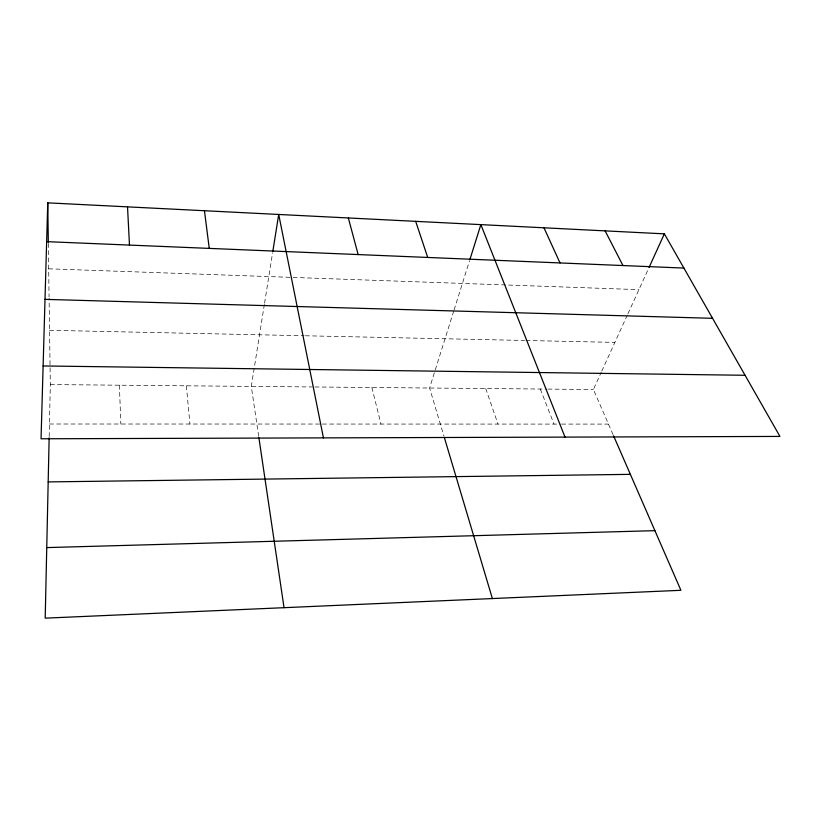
<?xml version="1.0" encoding="UTF-8"?>
<svg xmlns="http://www.w3.org/2000/svg" width="821" height="821" viewBox="0 0 821 821"><rect width="100%" height="100%" fill="white"/><g stroke="black" fill="none" stroke-linecap="round" stroke-linejoin="round"><path stroke-width="0.62" stroke-dasharray="4.11 3.08" d="M49.178 436.598L50.317 384.567L49.096 298.269M264.362 304.417L251.298 386.404L258.718 436.546M264.567 303.154L272.562 252.971M453.726 311.087L429.588 388.025L443.987 436.29M454.105 309.886L469.571 260.626M613.051 434.617L593.388 389.513L601.249 372.272M601.772 371.123L627.418 314.884M627.942 313.735L648.467 268.734M49.455 424.005L319.862 424.047M322.407 424.047L560.343 424.088M561.605 424.088L608.464 424.088M50.317 384.567L312.452 386.958M314.987 386.978L546.612 389.082M547.874 389.092L593.388 389.513M49.547 330.299L304.129 335.748M305.402 335.779L524.681 340.469M525.933 340.489L614.878 342.398M48.675 268.806L291.855 277.395M293.128 277.436L638.923 289.659M540.29 389.031L554.011 424.088M485.714 388.528L497.988 424.077M371.862 387.491L380.985 424.057M186.367 385.808L189.928 424.026M119.404 385.203L120.831 424.016M48.326 243.437L49.075 296.986"/><path stroke-width="1.23" d="M49.147 437.85L45.206 618.151L680.907 590.299L613.554 435.777M47.751 202.849L41.05 438.783L779.95 436.423L664.374 233.852L47.751 202.849L48.306 242.164M272.767 251.729L278.709 214.455L323.443 437.88M469.94 259.426L480.86 224.626L565.022 437.111M649 267.564L664.374 233.852M46.756 547.597L654.912 530.664M48.182 481.906L630.374 474.353M43.113 365.95L745.068 375.279M45.011 299.367L712.566 318.312M46.643 241.651L683.903 268.077M605.118 230.865L622.965 265.552M543.974 227.797L560.014 262.936M415.683 221.342L427.72 257.455M444.346 437.511L492.374 598.56M348.34 217.955L358.151 254.572M258.902 437.798L284.045 607.684M204.45 210.73L209.252 248.394M127.522 206.861L129.472 245.079"/></g></svg>
